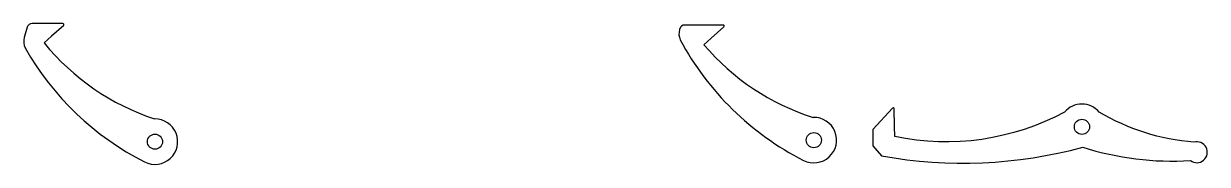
# Model space of a CAD drawing. Header units: millimetres. Extents: x -175 to 59, y -61 to -34.
import ezdxf

# ---------------------------------------------------------------- set-up
doc = ezdxf.new("R2010")
doc.units = ezdxf.units.MM
doc.layers.get('0').update_dxf_attribs({"linetype": 'CONTINUOUS'})

msp = doc.modelspace()

# ---------------------------------------------------------------- linework, layer by layer
for p, q in [((-174.71, -34.24), (-175.29, -36.25)), ((-167.64, -33.53), (-173.75, -33.53)), ((-167.5, -33.87), (-169.89, -36.01)), ((-45.67, -34.52), (-45.72, -34.71)), ((-37.1, -33.8), (-44.71, -33.8)), ((-36.97, -34.15), (-39.44, -36.38)), ((-169.89, -36.01), (-171.38, -37.34)), ((-39.44, -36.38), (-40.9, -37.7))]:
    msp.add_line(p, q)
msp.add_lwpolyline([(55.31, -60.66, 1.614984), (56, -57, -0.116475), (37.26, -51.04, 0.459765), (30.43, -51.04, -0.177715), (-3.17, -55.9), (-3.21, -53.89), (-3.26, -50.4, 0.677253), (-3.61, -50.26), (-7.53, -54.52), (-7.48, -57.73), (-5.76, -59.72, 0.112029), (34, -58, 0.092635)], format="xyb", close=True)
for centre in [(33.85, -53.97), (-149.45, -56.91), (-19.17, -56.6)]:
    msp.add_circle(centre, 1.5)
for centre, radius, start, end in [((-173.75, -34.53), 1, 90, 163.689), ((-167.64, -33.73), 0.2, -48.22, 90), ((-42.84, -35.54), 3, 164.0255, 203.3329), ((-44.71, -34.8), 1, 90, 164.0255), ((-37.1, -34), 0.2, -47.925, 90), ((-172.41, -37.09), 3, 163.689, 204.6337), ((-134.52, -7.26), 47.57, 219.2147, 251.6089), ((4.81, -9.66), 57.21, 208.2323, 242.938), ((-125.69, -10.22), 56.89, 209.6273, 243.0275), ((-4.98, -7.21), 47.12, 220.3232, 252.3159), ((-149.45, -56.91), 4.5, -116.9725, 91.0629), ((-19.17, -56.6), 4.5, -117.062, 91.5769)]:
    msp.add_arc(centre, radius, start, end)

doc.saveas('drawing.dxf')
